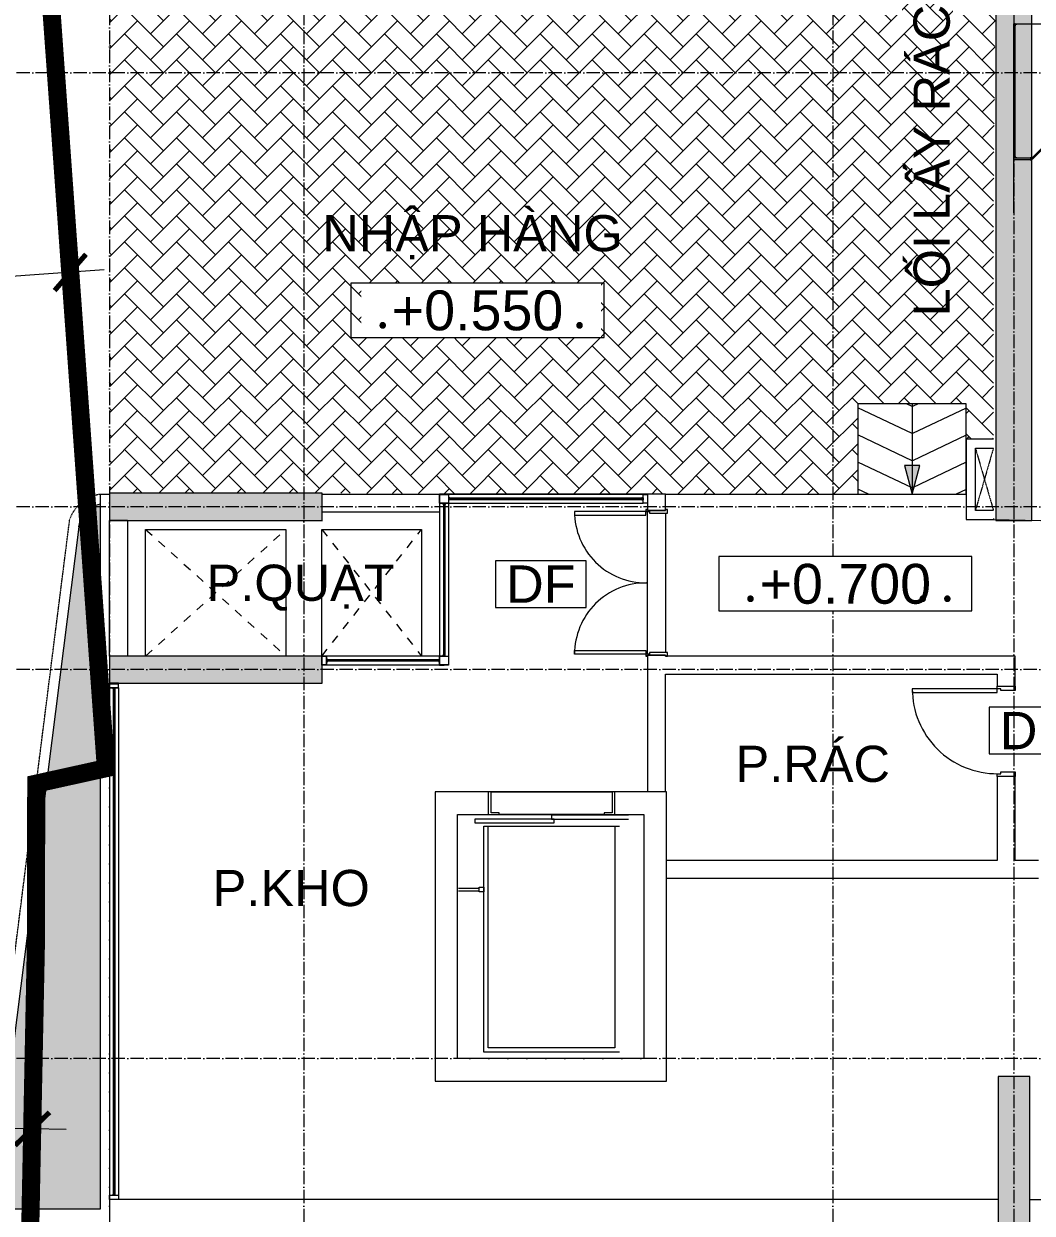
# Model space of a CAD drawing. Header units: millimetres. Extents: x -55734 to 162275, y 47779 to 197208.
# Drawn here: x -9447 to 1704, y 96735 to 109886 of the extents above; entities that cross this region are included whole.
import ezdxf
from ezdxf.enums import TextEntityAlignment as Align
from ezdxf.xclip import XClip

# ---------------------------------------------------------------- set-up
doc = ezdxf.new("R2010")
doc.units = ezdxf.units.MM
doc.header["$XCLIPFRAME"] = 0
doc.set_wipeout_variables(frame=1)
for name, pattern in [('Dash', [6.35, 3.175, -3.175]), ('gf$0$Dash', [6, 3, -3]), ('Grid Line', [4.2, 3, -0.6, 0, -0.6]), ('HIDDEN2', [4.7625, 3.175, -1.5875])]:
    doc.linetypes.add(name, pattern=pattern)
for name, color, linetype, lineweight in [('A-DETL-GENF', 31, 'Continuous', 5), ('A-DETL-GENF-HDLN', 161, 'Dash', 5), ('A-DETL-THIN', 151, 'Continuous', 5), ('A-FLOR-PATT', 8, 'Continuous', 9), ('A-GENM', 13, 'Continuous', 5), ('A-GENM-HDLN', 13, 'Dash', 5), ('CHU', 181, 'Continuous', 5), ('CUA', 31, 'Continuous', 9), ('DIM', 1, 'Continuous', 5), ('G-ANNO-DIMS', 111, 'Continuous', 5), ('G-IMPT', 8, 'Continuous', 5), ('KI-HIEU-1', 151, 'Continuous', 9), ('NET THAY 2', 55, 'Continuous', 5), ('NET-CAT', 3, 'Continuous', 15), ('NET-THAY', 2, 'Continuous', 9), ('TRUC', 225, 'Continuous', 5), ('X-COT HAM$0$LC.HA', 8, 'Continuous', 9), ('Y-GHI CHU PCCC$0$Z-CT1-GHI CHU TT$0$KI-HIEU', 6, 'Continuous', 13)]:
    doc.layers.add(name, color=color, linetype=linetype, lineweight=lineweight)
doc.layers.add('CGXD', color=5, linetype='HIDDEN2')
doc.styles.add('Arial', font='Font - TrueType - Arial.ttf')
doc.styles.add('Arial_3', font='Font - TrueType - Arial.ttf', dxfattribs={"height": 500})
doc.styles.add('TA1', font='Font - TrueType - Arial.ttf')
doc.styles.add('Y-GHI CHU PCCC$0$Arial', font='Font - TrueType - Arial.ttf')
doc.dimstyles.new('D_300_KTx3.0', dxfattribs={"dimtxt": 600, "dimasz": 375, "dimexe": 375, "dimexo": 375, "dimgap": 160, "dimtad": 1, "dimdec": 0, "dimzin": 9, "dimtxsty": 'TA1', "dimblk": 'ARCHTICK', "dimcen": 1, "dimdle": 375, "dimclrd": 256, "dimclre": 256, "dimclrt": 7, "dimadec": 0, "dimazin": 0, "dimtfac": 1, "dimtdec": 0, "dimtix": 1, "dimtmove": 1, "dimatfit": 3, "dimldrblk": 'ARCHTICK', "dimfxl": 1, "dimtolj": 1, "dimtzin": 0, "dimlwd": -1, "dimlwe": -1, "dimarcsym": 0})

# ---------------------------------------------------------------- blocks, each defined once
blk = doc.blocks.new('ALC1807-ASCENT PLAZA-KET CAU_rvt-1-MẶT BẰNG TẦNG 1')
at = {"layer": 'X-COT HAM$0$LC.HA'}
h = blk.add_hatch(color=256, dxfattribs=at)
h.dxf.hatch_style = 1
h.paths.add_polyline_path([(1701, 42600), (1301, 42600), (1301, 32800), (1701, 32800)])
h = blk.add_hatch(color=256, dxfattribs=at)
h.dxf.hatch_style = 1
h.paths.add_polyline_path([(-6149, 32800), (-6149, 33100), (-8499, 33100), (-8499, 32800)])
h = blk.add_hatch(color=256, dxfattribs=at)
h.dxf.hatch_style = 1
h.paths.add_polyline_path([(-6149, 31000), (-6149, 31300), (-8499, 31300), (-8499, 31000)])
h = blk.add_hatch(color=256, dxfattribs=at)
h.dxf.hatch_style = 1
h.paths.add_polyline_path([(1326, 21700), (1676, 21700), (1676, 26650), (1326, 26650)])
at = {"ltscale": 1000}
for points in [[(1701, 42600), (1301, 42600), (1301, 32800), (1701, 32800)], [(1326, 21700), (1676, 21700), (1676, 26650), (1326, 26650)]]:
    blk.add_lwpolyline(points, close=True, dxfattribs=at)
at = {"ltscale": 1000, "elevation": 0}
for points in [[(-6149, 32800), (-6149, 33100), (-8499, 33100), (-8499, 32800)], [(-6149, 31000), (-6149, 31300), (-8499, 31300), (-8499, 31000)]]:
    blk.add_lwpolyline(points, close=True, dxfattribs=at)
blk = doc.blocks.new('CUA 1 CANH MO - 2 - Type 1000-1152409-MẶT BẰNG TẦNG 1')
at = {"layer": 'CUA', "lineweight": 5}
for p, q in [((-399, -102), (-399, 98)), ((-399, 98), (-349, 98)), ((-349, 98), (-349, -61)), ((551, 98), (601, 98)), ((551, -61), (551, 98)), ((601, 98), (601, -102)), ((-369, -102), (-399, -102)), ((-369, -61), (-369, -102)), ((-349, -61), (-369, -61)), ((571, -61), (551, -61)), ((571, -102), (571, -61)), ((601, -102), (571, -102))]:
    blk.add_line(p, q, dxfattribs=at)
at = {"layer": 'CUA'}
for p, q in [((-328, -102), (-368, -102)), ((-368, -102), (-368, -1040)), ((-328, -1040), (-328, -102)), ((-368, -1040), (-328, -1040))]:
    blk.add_line(p, q, dxfattribs=at)
at = {"layer": 'CUA', "lineweight": 5}
blk.add_arc((-368, -102), 938, 270, 0.5, dxfattribs=at)
blk = doc.blocks.new('CUA 2 CANH MO KHUNG NHOM - 1 - Type 1-1152387-MẶT BẰNG TẦNG 1')
at = {"layer": 'CUA'}
for p, q in [((-688, 911), (-648, 911)), ((-688, 122), (-688, 911)), ((-648, 911), (-648, 122)), ((850, 911), (850, 122)), ((890, 911), (850, 911)), ((890, 122), (890, 911)), ((-648, 122), (-688, 122)), ((850, 122), (890, 122))]:
    blk.add_line(p, q, dxfattribs=at)
at = {"layer": 'CUA', "lineweight": 5}
for p, q in [((-689, 122), (-709, 122)), ((-709, 122), (-709, 102)), ((-709, 102), (-699, 102)), ((-699, 102), (-699, -98)), ((-689, 81), (-689, 122)), ((-669, 81), (-689, 81)), ((-669, -118), (-669, 81)), ((891, 81), (871, 81)), ((871, 81), (871, -118)), ((911, 122), (891, 122)), ((891, 122), (891, 81)), ((901, -98), (901, 102)), ((901, 102), (911, 102)), ((911, 102), (911, 122)), ((-699, -98), (-709, -98)), ((-709, -98), (-709, -118)), ((-709, -118), (-669, -118)), ((871, -118), (911, -118)), ((911, -98), (901, -98)), ((911, -118), (911, -98))]:
    blk.add_line(p, q, dxfattribs=at)
for centre, start, end in [((-688, 122), 359.5, 90), ((890, 122), 90, 180.5)]:
    blk.add_arc(centre, 788, start, end, dxfattribs=at)
blk = doc.blocks.new('HE KHUNG VACH VS - HE KHUNG VACH VS-1272070-MẶT BẰNG TẦNG 1')
at = {"layer": 'A-GENM', "lineweight": 9}
for p, q in [((15, 0), (0, 0)), ((0, 0), (0, -1500)), ((15, -1485), (15, 0)), ((915, 0), (900, 0)), ((900, 0), (900, -1500)), ((915, 0), (900, 0)), ((900, 0), (900, -1500)), ((915, -1485), (915, 0)), ((915, -1500), (915, 0)), ((1815, 0), (1800, 0)), ((1800, 0), (1800, -1500)), ((1815, -1500), (1815, 0)), ((621, -1064), (197, -1488)), ((205, -1496), (630, -1072)), ((630, -1072), (621, -1064)), ((1521, -1064), (1097, -1488)), ((1105, -1496), (1530, -1072)), ((1530, -1072), (1521, -1064)), ((0, -1500), (200, -1500)), ((200, -1485), (15, -1485)), ((200, -1482), (180, -1482)), ((180, -1482), (180, -1485)), ((180, -1485), (197, -1485)), ((197, -1500), (180, -1500)), ((180, -1500), (180, -1503)), ((180, -1503), (200, -1503)), ((197, -1485), (197, -1500)), ((197, -1488), (205, -1496)), ((200, -1503), (200, -1482)), ((200, -1500), (200, -1485)), ((820, -1482), (800, -1482)), ((800, -1482), (800, -1503)), ((900, -1485), (800, -1485)), ((800, -1485), (800, -1500)), ((800, -1500), (900, -1500)), ((800, -1503), (820, -1503)), ((803, -1500), (803, -1485)), ((803, -1485), (820, -1485)), ((820, -1500), (803, -1500)), ((880, -1480), (820, -1480)), ((820, -1480), (820, -1485)), ((820, -1485), (820, -1482)), ((820, -1485), (880, -1485)), ((820, -1503), (820, -1500)), ((880, -1500), (820, -1500)), ((820, -1500), (820, -1505)), ((820, -1505), (880, -1505)), ((880, -1485), (880, -1480)), ((880, -1505), (880, -1500)), ((900, -1500), (900, -1485)), ((900, -1500), (1100, -1500)), ((900, -1500), (915, -1500)), ((1100, -1485), (915, -1485)), ((1100, -1482), (1080, -1482)), ((1080, -1482), (1080, -1485)), ((1080, -1485), (1097, -1485)), ((1097, -1500), (1080, -1500)), ((1080, -1500), (1080, -1503)), ((1080, -1503), (1100, -1503)), ((1097, -1485), (1097, -1500)), ((1097, -1488), (1105, -1496)), ((1100, -1503), (1100, -1482)), ((1100, -1500), (1100, -1485)), ((1720, -1482), (1700, -1482)), ((1700, -1482), (1700, -1503)), ((1800, -1485), (1700, -1485)), ((1700, -1485), (1700, -1500)), ((1700, -1500), (1800, -1500)), ((1700, -1503), (1720, -1503)), ((1703, -1500), (1703, -1485)), ((1703, -1485), (1720, -1485)), ((1720, -1500), (1703, -1500)), ((1780, -1480), (1720, -1480)), ((1720, -1480), (1720, -1485)), ((1720, -1485), (1720, -1482)), ((1720, -1485), (1780, -1485)), ((1720, -1503), (1720, -1500)), ((1780, -1500), (1720, -1500)), ((1720, -1500), (1720, -1505)), ((1720, -1505), (1780, -1505)), ((1780, -1485), (1780, -1480)), ((1780, -1505), (1780, -1500)), ((1800, -1500), (1800, -1485)), ((1800, -1500), (1815, -1500))]:
    blk.add_line(p, q, dxfattribs=at)
at = {"layer": 'A-GENM'}
for p, q in [((35, -3), (35, 0)), ((935, -3), (935, 0)), ((15, -20), (18, -20)), ((18, -20), (18, -3)), ((18, -3), (35, -3)), ((915, -20), (918, -20)), ((918, -20), (918, -3)), ((918, -3), (935, -3)), ((18, -1465), (15, -1465)), ((18, -1482), (18, -1465)), ((35, -1482), (18, -1482)), ((35, -1485), (35, -1482)), ((897, -1482), (880, -1482)), ((900, -1465), (897, -1465)), ((897, -1465), (897, -1482)), ((918, -1465), (915, -1465)), ((918, -1482), (918, -1465)), ((935, -1482), (918, -1482)), ((935, -1485), (935, -1482))]:
    blk.add_line(p, q, dxfattribs=at)
at = {"layer": 'A-GENM-HDLN'}
for centre in [(197, -1488), (1097, -1488)]:
    blk.add_arc(centre, 600, 0.2865, 45, dxfattribs=at)
blk = doc.blocks.new('*U52')
at = {"color": 7, "ltscale": 30, "true_color": 0xffffff, "insert": (520, 350), "char_height": 200, "attachment_point": 5, "bg_fill": 3, "box_fill_scale": 1.25, "bg_fill_color": 256, "bg_fill_true_color": 13158600, "bg_fill_transparency": 0}
blk.add_mtext('\\A1;.      ..', dxfattribs=at)
blk.add_lwpolyline([(-200, 200), (1200, 200), (1200, 500), (-200, 500)], close=True)
at = {"color": 7, "style": 'Arial'}
blk.add_attdef('±0.000', text='', height=220, dxfattribs=at).set_placement((500, 350), align=Align.MIDDLE)
blk = doc.blocks.new('THANG MAY 3 - THANG MAY 3_dwg-367765-MẶT BẰNG TẦNG 1')
at = {"layer": 'G-IMPT'}
for p, q in [((-4298, 29765), (-4298, 29515)), ((-4268, 29765), (-2928, 29765)), ((-2898, 29515), (-2898, 29765)), ((-3018, 29515), (-4178, 29515)), ((-4628, 28700), (-4398, 28700)), ((-4628, 28670), (-4398, 28670))]:
    blk.add_line(p, q, dxfattribs=at)
at = {"layer": 'G-IMPT', "flags": 128}
for points in [[(-4298, 29515), (-4178, 29515), (-4178, 29530), (-4268, 29530), (-4268, 29765), (-4298, 29765)], [(-2898, 29765), (-2928, 29765), (-2928, 29530), (-3018, 29530), (-3018, 29515), (-2898, 29515)], [(-2748, 29505), (-3598, 29505), (-3598, 29462), (-2748, 29462)], [(-2848, 26885), (-4348, 26885), (-4348, 29385), (-2848, 29385)], [(-2898, 29385), (-2898, 26935), (-4298, 26935), (-4298, 29385)]]:
    blk.add_lwpolyline(points, dxfattribs=at)
for points in [[(-4448, 29420), (-3568, 29420), (-3568, 29462), (-4448, 29462)], [(-4348, 28710), (-4348, 28660), (-4398, 28660), (-4398, 28710)]]:
    blk.add_lwpolyline(points, close=True, dxfattribs=at)
blk = doc.blocks.new('THANG MAY 3 - THANG MAY 3-367766-MẶT BẰNG TẦNG 1')
blk.add_blockref('THANG MAY 3 - THANG MAY 3_dwg-367765-MẶT BẰNG TẦNG 1', (4348, -26885))
blk = doc.blocks.new('_ARCHTICK')
at = {"color": 0, "linetype": 'ByBlock', "const_width": 0.15}
blk.add_lwpolyline([(-0.5, -0.5), (0.5, 0.5)], dxfattribs=at)
blk = doc.blocks.new('*D200')
at = {"layer": 'Defpoints', "color": 0, "transparency": 16777216}
for p in [(46801, 68969, 0), (42811, 68682), (42811, 68682)]:
    blk.add_point(p, dxfattribs=at)
at = {"layer": 'DIM', "transparency": 16777216}
blk.add_line((47175, 68996), (42437, 68656), dxfattribs=at)
for p, xscale, yscale, zscale, rotation in [((46801, 68969), 374.9999999999999, 374.9999999999999, 374.9999999999999, 4.109127579739793), ((42811, 68682), 375, 375, 375, 184.1091275797397)]:
    blk.add_blockref('_ARCHTICK', p, dxfattribs=dict(at, xscale=xscale, yscale=yscale, zscale=zscale, rotation=rotation))
at = {"layer": 'DIM', "color": 7, "transparency": 16777216, "insert": (44773, 69291), "char_height": 600, "attachment_point": 5, "rotation": 4.1091, "style": 'TA1'}
blk.add_mtext('\\A1;4000', dxfattribs=at)
blk = doc.blocks.new('*D201')
at = {"layer": 'Defpoints', "color": 0, "transparency": 16777216}
for p in [(42381, 59578, 0), (42381, 59578), (46380, 59499, 0)]:
    blk.add_point(p, dxfattribs=at)
at = {"layer": 'DIM', "transparency": 16777216}
blk.add_line((46755, 59491), (42006, 59586), dxfattribs=at)
at = {"layer": 'DIM', "transparency": 16777216, "xscale": 375, "yscale": 375, "zscale": 375}
for p, rotation in [((42381, 59578), 178.8581290590945), ((46380, 59499), 358.8581290590945)]:
    blk.add_blockref('_ARCHTICK', p, dxfattribs=dict(at, rotation=rotation))
at = {"layer": 'DIM', "color": 7, "transparency": 16777216, "insert": (44390, 60005), "char_height": 600, "attachment_point": 5, "rotation": 358.8581, "style": 'TA1'}
blk.add_mtext('\\A1;4000', dxfattribs=at)
blk = doc.blocks.new('*U181')
for p, q in [((2200, 100, 0), (50, 100, 0)), ((2200, 0, 0), (50, 0, 0)), ((2187, 58, 0), (63, 58, 0)), ((2187, 42, 0), (63, 42, 0))]:
    blk.add_line(p, q)
at = {"ltscale": 100}
for p, q in [((50, 61, 0), (50, 39, 0)), ((50, 61, 0), (50, 39, 0)), ((2200, 61, 0), (2200, 39, 0)), ((2200, 61, 0), (2200, 39, 0))]:
    blk.add_line(p, q, dxfattribs=at)
at = {"color": 1, "lineweight": 0, "ltscale": 10}
blk.add_line((57, 50, 0), (2193, 50, 0), dxfattribs=at)
at = {"ltscale": 25, "elevation": 0}
for points in [[(0, 0), (50, 0), (50, 100), (0, 100)], [(2, 2), (48, 2), (48, 98), (2, 98)]]:
    blk.add_lwpolyline(points, close=True, dxfattribs=at)
at = {"elevation": 0}
for points in [[(50, 39), (50, 61), (63, 61, -0.414214), (63, 60), (63, 57, -0.414214), (63, 56, -0.414214), (62, 57), (62, 59, 0.414214), (62, 60), (52, 60, 0.414214), (51, 59), (51, 40, 0.414214), (52, 40), (62, 40, 0.414214), (62, 40), (62, 43, -0.414214), (63, 43, -0.414214), (63, 43), (63, 39, -0.414214), (63, 39), (50, 39)], [(2200, 39), (2200, 61), (2187, 61, 0.414214), (2187, 60), (2187, 57, 0.414214), (2187, 56, 0.414214), (2188, 57), (2188, 59, -0.414214), (2188, 60), (2198, 60, -0.414214), (2199, 59), (2199, 40, -0.414214), (2198, 40), (2188, 40, -0.414214), (2188, 40), (2188, 43, 0.414214), (2187, 43, 0.414214), (2187, 43), (2187, 39, 0.414214), (2187, 39), (2200, 39)]]:
    blk.add_lwpolyline(points, format="xyb", dxfattribs=at)
for points in [[(50, 40), (50, 59)], [(50, 40), (50, 59)], [(2200, 40), (2200, 59)], [(2200, 40), (2200, 59)]]:
    blk.add_lwpolyline(points, dxfattribs=at)
for points in [[(57, 52, 0.110226), (57, 52), (57, 48, 0.110226), (57, 48, 0.547587), (60, 47, -0.371535), (61, 47, 0.207699), (65, 47, -0.626616), (65, 47, -0.088099), (63, 42), (63, 44), (60, 44), (60, 43), (56, 46, -0.26277), (55, 47), (55, 50), (55, 53, -0.26277), (56, 54), (60, 57), (60, 56), (63, 56), (63, 58, -0.088099), (65, 53, -0.626616), (65, 53, 0.207699), (61, 53, -0.371535), (60, 53, 0.547587)], [(2193, 52, -0.110226), (2193, 52), (2193, 48, -0.110226), (2193, 48, -0.547587), (2190, 47, 0.371535), (2189, 47, -0.207699), (2185, 47, 0.626616), (2185, 47, 0.088099), (2187, 42), (2187, 44), (2190, 44), (2190, 43), (2194, 46, 0.26277), (2195, 47), (2195, 50), (2195, 53, 0.26277), (2194, 54), (2190, 57), (2190, 56), (2187, 56), (2187, 58, 0.088099), (2185, 53, 0.626616), (2185, 53, -0.207699), (2189, 53, 0.371535), (2190, 53, -0.547587)]]:
    blk.add_lwpolyline(points, format="xyb", close=True)
for points in [[(57, 47), (57, 52), (2193, 52), (2193, 47)], [(2250, 100), (2250, 0), (2200, 0), (2200, 100)], [(2248, 98), (2248, 2), (2202, 2), (2202, 98)]]:
    blk.add_lwpolyline(points, close=True)
blk = doc.blocks.new('*U183')
for p, q in [((1740, 100, 0), (50, 100, 0)), ((1740, 0, 0), (50, 0, 0)), ((1727, 58, 0), (63, 58, 0)), ((1727, 42, 0), (63, 42, 0))]:
    blk.add_line(p, q)
at = {"ltscale": 100}
for p, q in [((50, 61, 0), (50, 39, 0)), ((50, 61, 0), (50, 39, 0)), ((1740, 61, 0), (1740, 39, 0)), ((1740, 61, 0), (1740, 39, 0))]:
    blk.add_line(p, q, dxfattribs=at)
at = {"color": 1, "lineweight": 0, "ltscale": 10}
blk.add_line((57, 50, 0), (1733, 50, 0), dxfattribs=at)
at = {"ltscale": 25, "elevation": 0}
for points in [[(0, 0), (50, 0), (50, 100), (0, 100)], [(2, 2), (48, 2), (48, 98), (2, 98)]]:
    blk.add_lwpolyline(points, close=True, dxfattribs=at)
at = {"elevation": 0}
for points in [[(50, 39), (50, 61), (63, 61, -0.414214), (63, 60), (63, 57, -0.414214), (63, 56, -0.414214), (62, 57), (62, 59, 0.414214), (62, 60), (52, 60, 0.414214), (51, 59), (51, 40, 0.414214), (52, 40), (62, 40, 0.414214), (62, 40), (62, 43, -0.414214), (63, 43, -0.414214), (63, 43), (63, 39, -0.414214), (63, 39), (50, 39)], [(1740, 39), (1740, 61), (1728, 61, 0.414214), (1727, 60), (1727, 57, 0.414214), (1728, 56, 0.414214), (1728, 57), (1728, 59, -0.414214), (1729, 60), (1739, 60, -0.414214), (1739, 59), (1739, 40, -0.414214), (1739, 40), (1729, 40, -0.414214), (1728, 40), (1728, 43, 0.414214), (1728, 43, 0.414214), (1727, 43), (1727, 39, 0.414214), (1728, 39), (1740, 39)]]:
    blk.add_lwpolyline(points, format="xyb", dxfattribs=at)
for points in [[(50, 40), (50, 59)], [(50, 40), (50, 59)], [(1740, 40), (1740, 59)], [(1740, 40), (1740, 59)]]:
    blk.add_lwpolyline(points, dxfattribs=at)
for points in [[(57, 52, 0.110226), (57, 52), (57, 48, 0.110226), (57, 48, 0.547587), (60, 47, -0.371535), (61, 47, 0.207699), (65, 47, -0.626616), (65, 47, -0.088099), (63, 42), (63, 44), (60, 44), (60, 43), (56, 46, -0.26277), (55, 47), (55, 50), (55, 53, -0.26277), (56, 54), (60, 57), (60, 56), (63, 56), (63, 58, -0.088099), (65, 53, -0.626616), (65, 53, 0.207699), (61, 53, -0.371535), (60, 53, 0.547587)], [(1733, 52, -0.110226), (1733, 52), (1733, 48, -0.110226), (1733, 48, -0.547587), (1730, 47, 0.371535), (1729, 47, -0.207699), (1725, 47, 0.626616), (1725, 47, 0.088099), (1727, 42), (1727, 44), (1730, 44), (1730, 43), (1734, 46, 0.26277), (1735, 47), (1735, 50), (1735, 53, 0.26277), (1734, 54), (1730, 57), (1730, 56), (1727, 56), (1727, 58, 0.088099), (1725, 53, 0.626616), (1725, 53, -0.207699), (1729, 53, 0.371535), (1730, 53, -0.547587)]]:
    blk.add_lwpolyline(points, format="xyb", close=True)
for points in [[(57, 47), (57, 52), (1733, 52), (1733, 47)], [(1790, 100), (1790, 0), (1740, 0), (1740, 100)], [(1788, 98), (1788, 2), (1742, 2), (1742, 98)]]:
    blk.add_lwpolyline(points, close=True)
blk = doc.blocks.new('*U182')
for p, q in [((1300, 100, 0), (50, 100, 0)), ((1300, 0, 0), (50, 0, 0)), ((1287, 58, 0), (63, 58, 0)), ((1287, 42, 0), (63, 42, 0))]:
    blk.add_line(p, q)
at = {"ltscale": 100}
for p, q in [((50, 61, 0), (50, 39, 0)), ((50, 61, 0), (50, 39, 0)), ((1300, 61, 0), (1300, 39, 0)), ((1300, 61, 0), (1300, 39, 0))]:
    blk.add_line(p, q, dxfattribs=at)
at = {"color": 1, "lineweight": 0, "ltscale": 10}
blk.add_line((57, 50, 0), (1293, 50, 0), dxfattribs=at)
at = {"ltscale": 25, "elevation": 0}
for points in [[(0, 0), (50, 0), (50, 100), (0, 100)], [(2, 2), (48, 2), (48, 98), (2, 98)]]:
    blk.add_lwpolyline(points, close=True, dxfattribs=at)
at = {"elevation": 0}
for points in [[(50, 39), (50, 61), (63, 61, -0.414214), (63, 60), (63, 57, -0.414214), (63, 56, -0.414214), (62, 57), (62, 59, 0.414214), (62, 60), (52, 60, 0.414214), (51, 59), (51, 40, 0.414214), (52, 40), (62, 40, 0.414214), (62, 40), (62, 43, -0.414214), (63, 43, -0.414214), (63, 43), (63, 39, -0.414214), (63, 39), (50, 39)], [(1300, 39), (1300, 61), (1287, 61, 0.414214), (1287, 60), (1287, 57, 0.414214), (1287, 56, 0.414214), (1288, 57), (1288, 59, -0.414214), (1288, 60), (1298, 60, -0.414214), (1299, 59), (1299, 40, -0.414214), (1298, 40), (1288, 40, -0.414214), (1288, 40), (1288, 43, 0.414214), (1287, 43, 0.414214), (1287, 43), (1287, 39, 0.414214), (1287, 39), (1300, 39)]]:
    blk.add_lwpolyline(points, format="xyb", dxfattribs=at)
for points in [[(50, 40), (50, 59)], [(50, 40), (50, 59)], [(1300, 40), (1300, 59)], [(1300, 40), (1300, 59)]]:
    blk.add_lwpolyline(points, dxfattribs=at)
for points in [[(57, 52, 0.110226), (57, 52), (57, 48, 0.110226), (57, 48, 0.547587), (60, 47, -0.371535), (61, 47, 0.207699), (65, 47, -0.626616), (65, 47, -0.088099), (63, 42), (63, 44), (60, 44), (60, 43), (56, 46, -0.26277), (55, 47), (55, 50), (55, 53, -0.26277), (56, 54), (60, 57), (60, 56), (63, 56), (63, 58, -0.088099), (65, 53, -0.626616), (65, 53, 0.207699), (61, 53, -0.371535), (60, 53, 0.547587)], [(1293, 52, -0.110226), (1293, 52), (1293, 48, -0.110226), (1293, 48, -0.547587), (1290, 47, 0.371535), (1289, 47, -0.207699), (1285, 47, 0.626616), (1285, 47, 0.088099), (1287, 42), (1287, 44), (1290, 44), (1290, 43), (1294, 46, 0.26277), (1295, 47), (1295, 50), (1295, 53, 0.26277), (1294, 54), (1290, 57), (1290, 56), (1287, 56), (1287, 58, 0.088099), (1285, 53, 0.626616), (1285, 53, -0.207699), (1289, 53, 0.371535), (1290, 53, -0.547587)]]:
    blk.add_lwpolyline(points, format="xyb", close=True)
for points in [[(57, 47), (57, 52), (1293, 52), (1293, 47)], [(1350, 100), (1350, 0), (1300, 0), (1300, 100)], [(1348, 98), (1348, 2), (1302, 2), (1302, 98)]]:
    blk.add_lwpolyline(points, close=True)
blk = doc.blocks.new('A$C293040F0')
blk.add_wipeout([(0, 100), (100, 100), (100, 0), (0, 0)]).dxf.layer = 'CUA'
at = {"layer": 'CUA'}
for points in [[(100, 0), (0, 0), (0, 100), (100, 100)], [(98, 2), (2, 2), (2, 98), (98, 98)]]:
    blk.add_lwpolyline(points, close=True, dxfattribs=at)
blk = doc.blocks.new('*U185')
for p, q in [((5660, 100, 0), (50, 100, 0)), ((5660, 0, 0), (50, 0, 0)), ((5647, 58, 0), (63, 58, 0)), ((5647, 42, 0), (63, 42, 0))]:
    blk.add_line(p, q)
at = {"ltscale": 100}
for p, q in [((50, 61, 0), (50, 39, 0)), ((50, 61, 0), (50, 39, 0)), ((5660, 61, 0), (5660, 39, 0)), ((5660, 61, 0), (5660, 39, 0))]:
    blk.add_line(p, q, dxfattribs=at)
at = {"color": 1, "lineweight": 0, "ltscale": 10}
blk.add_line((57, 50, 0), (5653, 50, 0), dxfattribs=at)
at = {"ltscale": 25, "elevation": 0}
for points in [[(0, 0), (50, 0), (50, 100), (0, 100)], [(2, 2), (48, 2), (48, 98), (2, 98)]]:
    blk.add_lwpolyline(points, close=True, dxfattribs=at)
at = {"elevation": 0}
for points in [[(50, 39), (50, 61), (63, 61, -0.414214), (63, 60), (63, 57, -0.414214), (63, 56, -0.414214), (62, 57), (62, 59, 0.414214), (62, 60), (52, 60, 0.414214), (51, 59), (51, 40, 0.414214), (52, 40), (62, 40, 0.414214), (62, 40), (62, 43, -0.414214), (63, 43, -0.414214), (63, 43), (63, 39, -0.414214), (63, 39), (50, 39)], [(5660, 39), (5660, 61), (5647, 61, 0.414214), (5647, 60), (5647, 57, 0.414214), (5647, 56, 0.414214), (5648, 57), (5648, 59, -0.414214), (5648, 60), (5658, 60, -0.414214), (5659, 59), (5659, 40, -0.414214), (5658, 40), (5648, 40, -0.414214), (5648, 40), (5648, 43, 0.414214), (5647, 43, 0.414214), (5647, 43), (5647, 39, 0.414214), (5647, 39), (5660, 39)]]:
    blk.add_lwpolyline(points, format="xyb", dxfattribs=at)
for points in [[(50, 40), (50, 59)], [(50, 40), (50, 59)], [(5660, 40), (5660, 59)], [(5660, 40), (5660, 59)]]:
    blk.add_lwpolyline(points, dxfattribs=at)
for points in [[(57, 52, 0.110226), (57, 52), (57, 48, 0.110226), (57, 48, 0.547587), (60, 47, -0.371535), (61, 47, 0.207699), (65, 47, -0.626616), (65, 47, -0.088099), (63, 42), (63, 44), (60, 44), (60, 43), (56, 46, -0.26277), (55, 47), (55, 50), (55, 53, -0.26277), (56, 54), (60, 57), (60, 56), (63, 56), (63, 58, -0.088099), (65, 53, -0.626616), (65, 53, 0.207699), (61, 53, -0.371535), (60, 53, 0.547587)], [(5653, 52, -0.110226), (5653, 52), (5653, 48, -0.110226), (5653, 48, -0.547587), (5650, 47, 0.371535), (5649, 47, -0.207699), (5645, 47, 0.626616), (5645, 47, 0.088099), (5647, 42), (5647, 44), (5650, 44), (5650, 43), (5654, 46, 0.26277), (5655, 47), (5655, 50), (5655, 53, 0.26277), (5654, 54), (5650, 57), (5650, 56), (5647, 56), (5647, 58, 0.088099), (5645, 53, 0.626616), (5645, 53, -0.207699), (5649, 53, 0.371535), (5650, 53, -0.547587)]]:
    blk.add_lwpolyline(points, format="xyb", close=True)
for points in [[(57, 47), (57, 52), (5653, 52), (5653, 47)], [(5710, 100), (5710, 0), (5660, 0), (5660, 100)], [(5708, 98), (5708, 2), (5662, 2), (5662, 98)]]:
    blk.add_lwpolyline(points, close=True)
blk = doc.blocks.new('Y-GHI CHU PCCC$0$A$C67775D76')
at = {"color": 8, "ltscale": 30}
blk.add_lwpolyline([(-266.7, -137.5), (266.7, -137.5), (266.7, 137.5), (-266.7, 137.5)], close=True, dxfattribs=at)
at = {"color": 8, "style": 'Y-GHI CHU PCCC$0$Arial'}
blk.add_text('DF', height=220, dxfattribs=at).set_placement((0, 0), align=Align.MIDDLE_CENTER)
blk = doc.blocks.new('A$C1F0A2BF7')
at = {"layer": 'CGXD', "ltscale": 200, "const_width": 200, "elevation": 0}
blk.add_lwpolyline([(45467.8, 74512.2), (46406.7, 74451.5), (47194.7, 63486.7), (46424.3, 63316.7), (46421.1, 61568.3), (46338.6, 57428.9), (46280, 56364.3), (46260.6, 55777.3), (47488.1, 54954.9), (54942.4, 54921.5), (54956.3, 47953.8), (54990.5, 43945.3), (54923.3, 39987.5), (55072.6, 34371), (55051, 33492.5), (97748, 33429.5), (96763.2, 41536.6), (96759.2, 45314.9)], dxfattribs=at)
at = {"layer": 'NET-THAY', "linetype": 'gf$0$Dash'}
blk.add_arc((47191, 66097, 0), 421.9, 97.74248, 159.8316, dxfattribs=at)
at = {"layer": 'DIM'}
for p1, p2, picture, middle in [((46800.7, 68969.1, 0), (42811.4, 68682.5, 0), '*D200', (44772.6, 69290.9, 0)), ((46379.8, 59498.6, 0), (42380.8, 59578.3, 0), '*D201', (44389.6, 60004.7, 0))]:
    dim = blk.add_aligned_dim(p1=p1, p2=p2, distance=0, dimstyle='D_300_KTx3.0', dxfattribs=at)
    dim.commit()
    dim.dimension.update_dxf_attribs({"geometry": picture, "text_midpoint": middle})

msp = doc.modelspace()

# ---------------------------------------------------------------- hatches: boundary and pattern name
at = {"layer": 'A-DETL-GENF'}
h = msp.add_hatch(dxfattribs=at)
h.set_pattern_fill('FP_73', color=250, angle=-90, style=0, pattern_type=2)
h.set_pattern_definition([(270, (31875.4, 102504), (1500, -3e-13), [1900, 0]), (180, (33375.4, 102504), (-2e-13, -1900), [1500, 0]), (270, (33375.4, 102504), (1500, -3e-13), [1900, 0]), (180, (33375.4, 100604), (-2e-13, -1900), [1500, 0]), (270, (32625.4, 102504), (1500, -3e-13), [1900, 0]), (205.408, (32624.14, 102506.65), (-4499.9907, -1900.0226), [827.53, -12457.42]), (154.592, (33374.14, 102151.6), (-4499.9907, 1900.0226), [827.53, -12457.42]), (205.408, (32624.14, 102206.65), (-4499.9907, -1900.0226), [827.53, -12457.42]), (154.592, (33374.14, 101851.6), (-4499.9907, 1900.0226), [827.53, -12457.42]), (205.408, (32624.14, 101906.65), (-4499.9907, -1900.0226), [827.53, -12457.42]), (154.592, (33374.14, 101551.6), (-4499.9907, 1900.0226), [827.53, -12457.42]), (205.408, (32624.14, 101606.65), (-4499.9907, -1900.0226), [827.53, -12457.42]), (154.592, (33374.14, 101251.6), (-4499.9907, 1900.0226), [827.53, -12457.42]), (205.408, (32624.14, 101306.65), (-4499.9907, -1900.0226), [827.53, -12457.42]), (154.592, (33374.14, 100951.6), (-4499.9907, 1900.0226), [827.53, -12457.42]), (205.408, (32624.14, 101006.65), (-4499.9907, -1900.0226), [827.53, -12457.42]), (154.592, (33374.14, 100651.6), (-4499.9907, 1900.0226), [827.53, -12457.42])])
h.paths.add_polyline_path([(-224.7, 105684.6), (-224.7, 104684.6), (975.4, 104684.6), (975.4, 105684.6)])
at = {"layer": 'A-FLOR-PATT', "lineweight": 5}
h = msp.add_hatch(dxfattribs=at)
h.set_pattern_fill('AR-HBONE', color=256, scale=2, style=0)
h.paths.add_polyline_path([(975.4, 105684.6), (975.4, 105294.6), (1275.4, 105294.6), (1275.4, 107794.6), (1300.4, 110794.6), (-8499.6, 110794.6), (-8499.6, 104694.6), (-6149.6, 104694.6), (-224.7, 104686.3), (-224.7, 105684.6)])
h = msp.add_hatch(dxfattribs=at)
h.set_pattern_fill('FP_15', color=256, style=0, pattern_type=2)
h.set_pattern_definition([(7.219, (-1888526.65, 2164639.94), (77.8062945, 100.375984), [23.812, -155.793]), (322.219, (-1888526.65, 2164639.94), (77.8059143, 100.3754935), [23.813, -103.188]), (52.219, (-1888526.65, 2164639.94), (-100.3754935, 77.8059143), [23.813, -103.188])])
h.paths.add_polyline_path([(-9756.6, 96784.6), (-8599.6, 96784.6), (-8599.6, 104578.9), (-8651.1, 104564), (-8651.1, 104564), (-8699.1, 104540.1), (-8742, 104508.1), (-8778.6, 104469), (-8807.7, 104424), (-8828.3, 104374.5), (-8839.7, 104322.1), (-9756.8, 97068.4), (-9768.1, 96847.6), (-9768.1, 96784.6)], flags=0)
at = {"layer": 'G-ANNO-DIMS'}
msp.add_hatch(color=256, dxfattribs=at).paths.add_polyline_path([(375.1, 104684.6), (460.2, 105002.1), (290.1, 105002.1)], flags=0)

# ---------------------------------------------------------------- linework, layer by layer
at = {"layer": 'A-DETL-GENF-HDLN', "ltscale": 30}
for p, q in [((-8099.6, 104294.6, 0), (-6549.9, 102894.6, 0)), ((-8099.6, 102894.5, 0), (-6549.8, 104294.6, 0)), ((-6149.8, 104294.6, 0), (-5050, 102894.6, 0)), ((-6149.8, 102894.5, 0), (-5049.9, 104294.6, 0))]:
    msp.add_line(p, q, dxfattribs=at)
at = {"layer": 'A-DETL-GENF-HDLN', "elevation": 0}
for points in [[(1275.4, 105194.6), (1075.4, 104504.5)], [(1075.4, 105194.6), (1275.4, 104504.5)]]:
    msp.add_lwpolyline(points, dxfattribs=at)
at = {"layer": 'A-DETL-THIN'}
for p, q in [((-224.7, 105684.6, 0), (-224.7, 104684.6, 0)), ((975.4, 105684.6, 0), (-224.7, 105684.6, 0)), ((975.4, 104684.6, 0), (975.4, 105684.6, 0)), ((-2349.6, 104684.6, 0), (975.4, 104684.6, 0))]:
    msp.add_line(p, q, dxfattribs=at)
at = {"layer": 'G-ANNO-DIMS'}
for p, q in [((375.4, 105684.6, 0), (375.1, 104684.6, 0)), ((460.2, 105002.1, 0), (290.1, 105002.1, 0)), ((290.1, 105002.1, 0), (375.1, 104684.6, 0)), ((375.1, 104684.6, 0), (460.2, 105002.1, 0))]:
    msp.add_line(p, q, dxfattribs=at)
at = {"layer": 'NET-CAT'}
for p, q in [((1300.4, 110794.6, 0), (1300.4, 107794.6, 0)), ((1500.4, 107794.6, 0), (1500.4, 109884.6, 0)), ((1500.4, 109884.6, 0), (3300.4, 109884.6, 0)), ((975.4, 105294.6, 0), (975.4, 104404.5, 0)), ((1275.4, 105294.6, 0), (975.4, 105294.6, 0)), ((1075.4, 104504.5, 0), (1075.4, 105194.6, 0)), ((1075.4, 105194.6, 0), (1275.4, 105194.6, 0)), ((-2549.6, 104684.6, 0), (-2549.6, 104504.5, 0)), ((-2349.6, 104684.6, 0), (-2549.6, 104684.6, 0)), ((-2349.6, 104504.5, 0), (-2349.6, 104684.6, 0)), ((-2549.6, 104504.5, 0), (-2349.6, 104504.5, 0)), ((1275.4, 104504.5, 0), (1075.4, 104504.5, 0)), ((975.4, 104404.5, 0), (1275.4, 104404.5, 0)), ((1275.4, 104414.5, 0), (1275.4, 104404.5, 0)), ((1275.4, 104404.5, 0), (1800.4, 104394.6, 0)), ((-2549.6, 102904.5, 0), (-2549.6, 101394.6, 0)), ((-2349.6, 102904.5, 0), (-2549.6, 102904.5, 0)), ((-2349.6, 102894.5, 0), (-2349.6, 102904.5, 0)), ((1515.4, 102894.5, 0), (-2349.6, 102894.5, 0)), ((1515.4, 102562.7, 0), (1515.4, 102894.5, 0)), ((-2349.6, 101394.6, 0), (-2349.6, 102694.5, 0)), ((-2349.6, 102694.5, 0), (1315.4, 102694.5, 0)), ((1315.4, 102694.5, 0), (1315.4, 102562.7, 0)), ((1315.4, 102562.7, 0), (1515.4, 102562.7, 0)), ((1515.4, 101562.7, 0), (1315.4, 101562.7, 0)), ((1315.4, 101562.7, 0), (1315.4, 100634.6, 0)), ((1515.4, 100634.6, 0), (1515.4, 101562.7, 0)), ((-2339.6, 101394.6, 0), (-4899.6, 101394.6, 0)), ((-4899.6, 101394.6, 0), (-4899.6, 98194.6, 0)), ((-2339.6, 98194.6, 0), (-2339.6, 101394.6, 0)), ((-4649.6, 101144.6, 0), (-2589.6, 101144.6, 0)), ((-4649.6, 98444.6, 0), (-4649.6, 101144.6, 0)), ((-2589.6, 101144.6, 0), (-2589.6, 98444.6, 0)), ((1315.4, 100634.6, 0), (-2339.6, 100634.6, 0)), ((1775.4, 100634.6, 0), (1515.4, 100634.6, 0)), ((1775.4, 100434.6, 0), (-2339.6, 100434.6, 0)), ((-2589.6, 98444.6, 0), (-4649.6, 98444.6, 0)), ((-4899.6, 98194.6, 0), (-2339.6, 98194.6, 0)), ((1325.4, 96884.6, 0), (-8499.6, 96884.6, 0)), ((-8499.6, 96884.6, 0), (-8499.6, 96684.6, 0)), ((1675.4, 96884.6, 0), (2875.4, 96884.6, 0))]:
    msp.add_line(p, q, dxfattribs=at)
at = {"layer": 'NET-THAY'}
for p, q in [((-8599.6, 104684.5, 0), (-8499.6, 104684.5, 0)), ((-8599.6, 96784.6, 0), (-8599.6, 104684.5, 0)), ((-6149.6, 104684.6, 0), (-4849.6, 104684.6, 0)), ((-4849.6, 104684.6, 0), (-4849.6, 104588.1, 0)), ((-2549.6, 104684.6, 0), (-4849.6, 104684.6, 0)), ((-4849.6, 104576.1, 0), (-4849.6, 104484.6, 0)), ((-4849.6, 104484.6, 0), (-6149.6, 104484.6, 0)), ((-4849.6, 104487.1, 0), (-4849.6, 102894.6, 0)), ((-2549.6, 102914.5, 0), (-2549.6, 104494.5, 0)), ((-2349.6, 104474.5, 0), (-2349.6, 102934.5, 0)), ((-8839.7, 104322.1, 0), (-9757, 97068.4, 0)), ((-8499.6, 102894.6, 0), (-8499.6, 104394.6, 0)), ((-8299.6, 104394.6, 0), (-8499.6, 104394.6, 0)), ((-8299.6, 104394.6, 0), (-8299.6, 102894.6, 0)), ((-6149.6, 104394.6, 0), (-6149.6, 104384.6, 0)), ((-4849.6, 102894.6, 0), (-6149.6, 102894.6, 0)), ((-8499.6, 102594.6, 0), (-8499.6, 96884.6, 0)), ((-8405.7, 102584.6, 0), (-8499.6, 102584.6, 0)), ((-9769.6, 96784.6, 0), (-8599.6, 96784.6, 0))]:
    msp.add_line(p, q, dxfattribs=at)
at = {"layer": 'NET-THAY', "elevation": 0, "flags": 128}
msp.add_lwpolyline([(-8839.7, 104322.1), (-8828.3, 104374.5), (-8807.7, 104424), (-8778.6, 104469), (-8742, 104508.1), (-8699.1, 104540.1), (-8651.1, 104564), (-8599.6, 104578.9)], dxfattribs=at)
at = {"layer": 'NET-THAY', "elevation": 0}
for points in [[(-8099.6, 104294.6), (-6549.8, 104294.6), (-6549.8, 102894.5), (-8099.6, 102894.5)], [(-6149.8, 104294.6), (-5049.8, 104294.6), (-5049.8, 102894.5), (-6149.8, 102894.5)]]:
    msp.add_lwpolyline(points, close=True, dxfattribs=at)
at = {"layer": 'TRUC', "linetype": 'Grid Line', "ltscale": 50}
for p, q in [((-8499.6, 118844.6, 0), (-8499.6, 62100.6, 0)), ((-6349.6, 118844.6, 0), (-6349.6, 59433, 0)), ((-499.6, 118844.6, 0), (-499.6, 62100.6, 0)), ((1500.4, 118844.6, 0), (1500.4, 59433, 0)), ((48819, 109344.6, 0), (-19345, 109344.6, 0)), ((48819, 104544.6, 0), (-19345, 104544.6, 0)), ((48819, 102744.6, 0), (-21659.7, 102744.6, 0)), ((48819, 98444.6, 0), (-19145, 98444.6, 0))]:
    msp.add_line(p, q, dxfattribs=at)

# ---------------------------------------------------------------- block references
at = {"layer": 'A-DETL-GENF'}
msp.add_blockref('THANG MAY 3 - THANG MAY 3-367766-MẶT BẰNG TẦNG 1', (-4360.4, 98514.6, 0), dxfattribs=at)
at = {"layer": 'A-GENM'}
msp.add_blockref('HE KHUNG VACH VS - HE KHUNG VACH VS-1272070-MẶT BẰNG TẦNG 1', (1500.4, 109884.6, 0), dxfattribs=at)
at = {"layer": 'CUA'}
for name, p, rotation in [('CUA 2 CANH MO KHUNG NHOM - 1 - Type 1-1152387-MẶT BẰNG TẦNG 1', (-2447.4, 103603.1, 0), 89.99999999999993), ('CUA 1 CANH MO - 2 - Type 1000-1152409-MẶT BẰNG TẦNG 1', (1417.6, 102164.1, 0), 269.9999999999999)]:
    msp.add_blockref(name, p, dxfattribs=dict(at, rotation=rotation))
at = {"layer": 'NET-CAT'}
msp.add_blockref('ALC1807-ASCENT PLAZA-KET CAU_rvt-1-MẶT BẰNG TẦNG 1', (-0.1, 71594.6, 0), dxfattribs=at)

# ---------------------------------------------------------------- texts
at = {"layer": 'CHU', "color": 7, "insert": (392.3, 106649.8, 0), "char_height": 400, "width": 3555.2, "attachment_point": 1, "rotation": 90, "line_spacing_factor": 0.936439, "style": 'Arial_3'}
msp.add_mtext('\\pt2540,5080,7620,10160,12700,15240,17780,20320,22860,25400,27940,30480,33020,35560,38100,40640,43180,45720,48260,50800,53340,55880,58420,60960,63500,66040,68580,71120,73660,76200,78740,81280;LỐI LẤY RÁC', dxfattribs=at)
at = {"layer": 'CHU', "color": 7, "char_height": 400, "attachment_point": 1, "line_spacing_factor": 0.936439, "style": 'Arial_3'}
for s, insert, width in [('\\pt2540,5080,7620,10160,12700,15240,17780,20320,22860,25400,27940,30480,33020,35560,38100,40640,43180,45720,48260,50800,53340,55880,58420,60960,63500,66040,68580,71120,73660,76200,78740,81280;NHẬP HÀNG', (-6146.5, 107770, 0), 3434), ('\\pt2540,5080,7620,10160,12700,15240,17780,20320,22860,25400,27940,30480,33020,35560,38100,40640,43180,45720,48260,50800,53340,55880,58420,60960,63500,66040,68580,71120,73660,76200,78740,81280;P.QUẠT', (-7426, 103905.3, 0), 2151.3), ('\\pt2540,5080,7620,10160,12700,15240,17780,20320,22860,25400,27940,30480,33020,35560,38100,40640,43180,45720,48260,50800,53340,55880,58420,60960,63500,66040,68580,71120,73660,76200,78740,81280;P.RÁC', (-1576.5, 101903.3, 0), 1777.6), ('\\pt2540,5080,7620,10160,12700,15240,17780,20320,22860,25400,27940,30480,33020,35560,38100,40640,43180,45720,48260,50800,53340,55880,58420,60960,63500,66040,68580,71120,73660,76200,78740,81280;P.KHO', (-7358.9, 100530.2, 0), 1803.86)]:
    msp.add_mtext(s, dxfattribs=dict(at, insert=insert, width=width))

# ---------------------------------------------------------------- next in the draw order: block references
at = {"layer": 'KI-HIEU-1', "linetype": 'ByBlock', "xscale": 2, "yscale": 2, "zscale": 2}
for p, values in [((-5429.8, 106017, 0), {'±0.000': '+0.550'}), ((-1362.9, 102994, 0), {'±0.000': '+0.700'})]:
    msp.add_blockref('*U52', p, dxfattribs=at).add_auto_attribs(values)

# ---------------------------------------------------------------- next in the draw order: block references
at = {"layer": 'NET THAY 2'}
ref = msp.add_blockref('A$C1F0A2BF7', (-55733.8, 38167.8, 0), dxfattribs=at)
XClip(ref).set_block_clipping_path([(-27462.6186291156, 51738.6749988016), (137958.5174097056, 152520.3806320981)])

# ---------------------------------------------------------------- next in the draw order: linework, layer by layer
at = {"layer": 'NET-THAY', "linetype": 'gf$0$Dash'}
msp.add_line((-9856.1, 97156.6, 0), (-8938.8, 104410.3, 0), dxfattribs=at)
at = {"layer": 'NET-THAY', "linetype": 'gf$0$Dash', "extrusion": (-1.77789e-08, 3.5437e-10, 1)}
for radius, start, end in [(7000, 174.33941, 267.87689), (3500, 174.9802, 232.51177)]:
    msp.add_arc((-6369.5, 96850.3, 0), radius, start, end, dxfattribs=at)

# ---------------------------------------------------------------- next in the draw order: block references
at = {"layer": 'CUA', "extrusion": (-1.23645e-08, -1.17273e-08, 1), "xscale": -1}
msp.add_blockref('*U181', (-2549.6, 104584.6, 0), dxfattribs=at)
at = {"layer": 'CUA', "extrusion": (-1.17273e-08, 1.23645e-08, 1), "xscale": -1, "rotation": 270}
for name, p in [('*U183', (-4849.6, 102844.6, 0)), ('*U185', (-8499.6, 96884.6, 0))]:
    msp.add_blockref(name, p, dxfattribs=at)
at = {"layer": 'CUA'}
for name, p, rotation in [('CUA 2 CANH MO KHUNG NHOM - 1 - Type 1-1152387-MẶT BẰNG TẦNG 1', (-2447.4, 103603.1, 0), 89.99999999999993), ('CUA 1 CANH MO - 2 - Type 1000-1152409-MẶT BẰNG TẦNG 1', (1417.6, 102164.1, 0), 269.9999999999999)]:
    msp.add_blockref(name, p, dxfattribs=dict(at, rotation=rotation))
at = {"layer": 'CUA', "extrusion": (1.23645e-08, 1.17273e-08, 1), "xscale": -1, "rotation": 180}
msp.add_blockref('*U182', (-6149.6, 102894.6, 0), dxfattribs=at)
at = {"layer": 'Y-GHI CHU PCCC$0$Z-CT1-GHI CHU TT$0$KI-HIEU', "color": 8, "xscale": 1.875, "yscale": 1.875, "zscale": 1.875}
for p in [(-3729.8, 103690.5, 0), (1729.6, 102071.3, 0)]:
    msp.add_blockref('Y-GHI CHU PCCC$0$A$C67775D76', p, dxfattribs=at)

# ---------------------------------------------------------------- next in the draw order: block references
at = {"layer": 'CUA'}
for p in [(-4849.6, 104584.6, 0), (-4849.6, 102794.6, 0)]:
    msp.add_blockref('A$C293040F0', p, dxfattribs=at)

doc.saveas('drawing.dxf')
